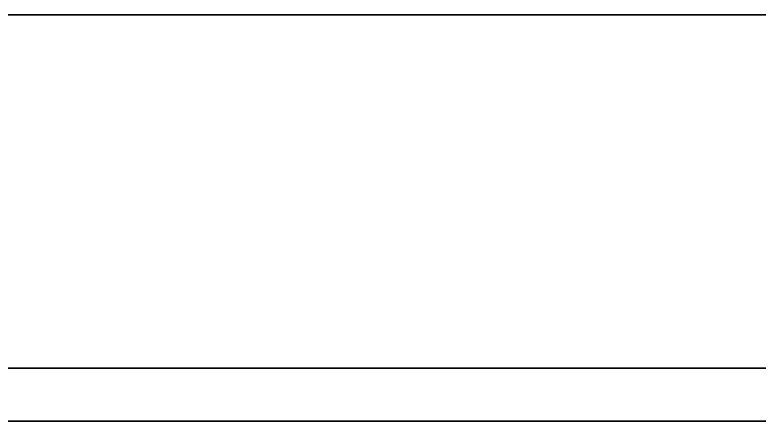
# Model space of a CAD drawing. Extents: x -100 to 2892, y -123 to 2616.
# Drawn here: x 1080.4 to 1291, y 2498.5 to 2616 of the extents above; entities that cross this region are included whole.
import ezdxf

# ---------------------------------------------------------------- set-up
doc = ezdxf.new("R2010")
doc.units = 0
for name, color, linetype in [('LAYER0', 7, 'CONTINUOUS'), ('LAYER86', 7, 'CONTINUOUS'), ('LAYER87', 7, 'CONTINUOUS')]:
    doc.layers.add(name, color=color, linetype=linetype)

msp = doc.modelspace()

# ---------------------------------------------------------------- linework, layer by layer
at = {"layer": 'LAYER0', "invisible_edges": 1}
for points in [[(2892.49, 2616, -5), (-100, -100.32, -5), (-100, 2616, -5), (2892.49, 2616, -5)], [(-100, -100.32, -5), (2892.49, 2616, -5), (2892.49, -100.32, -5), (-100, -100.32, -5)], [(-100, 2616), (2892.49, 2616, -5), (-100, 2616, -5), (-100, 2616)], [(2892.49, 2616, -5), (-100, 2616), (2892.49, 2616), (2892.49, 2616, -5)], [(2892.49, -100.32), (-100, 2616), (-100, -100.32), (2892.49, -100.32)], [(-100, 2616), (2892.49, -100.32), (2892.49, 2616), (-100, 2616)]]:
    msp.add_3dface(points, dxfattribs=at)
at = {"layer": 'LAYER86', "invisible_edges": 1}
for points in [[(1430, 2616), (0, 2516), (-100, 2616), (1430, 2616)], [(-100, 2616, 2593), (1430, 2616), (-100, 2616), (-100, 2616, 2593)], [(1430, 2616), (-100, 2616, 2593), (1430, 2616, 2593), (1430, 2616)], [(0, 2516, 2593), (1430, 2616, 2593), (-100, 2616, 2593), (0, 2516, 2593)], [(0, 2516), (1430, 2616), (1330, 2516), (0, 2516)], [(1430, 2616, 2593), (0, 2516, 2593), (1330, 2516, 2593), (1430, 2616, 2593)], [(1330, 2516, 2593), (0, 2516), (1330, 2516), (1330, 2516, 2593)], [(0, 2516), (1330, 2516, 2593), (0, 2516, 2593), (0, 2516)]]:
    msp.add_3dface(points, dxfattribs=at)
at = {"layer": 'LAYER87'}
for points, invisible_edges in [([(15, 2501), (0, 2516), (1330, 2516), (15, 2501)], 5), ([(0, 2516, 111), (1330, 2516), (0, 2516), (0, 2516, 111)], 1), ([(1330, 2516), (0, 2516, 111), (1330, 2516, 111), (1330, 2516)], 1), ([(0, 2516, 111), (15, 2501, 111), (1330, 2516, 111), (0, 2516, 111)], 3), ([(15, 2501), (1330, 2516), (1315, 2501), (15, 2501)], 3), ([(1330, 2516, 111), (15, 2501, 111), (1315, 2501, 111), (1330, 2516, 111)], 5), ([(1315, 2501, 111), (15, 2501), (1315, 2501), (1315, 2501, 111)], 1), ([(15, 2501), (1315, 2501, 111), (15, 2501, 111), (15, 2501)], 1)]:
    msp.add_3dface(points, dxfattribs=dict(at, invisible_edges=invisible_edges))

doc.saveas('drawing.dxf')
